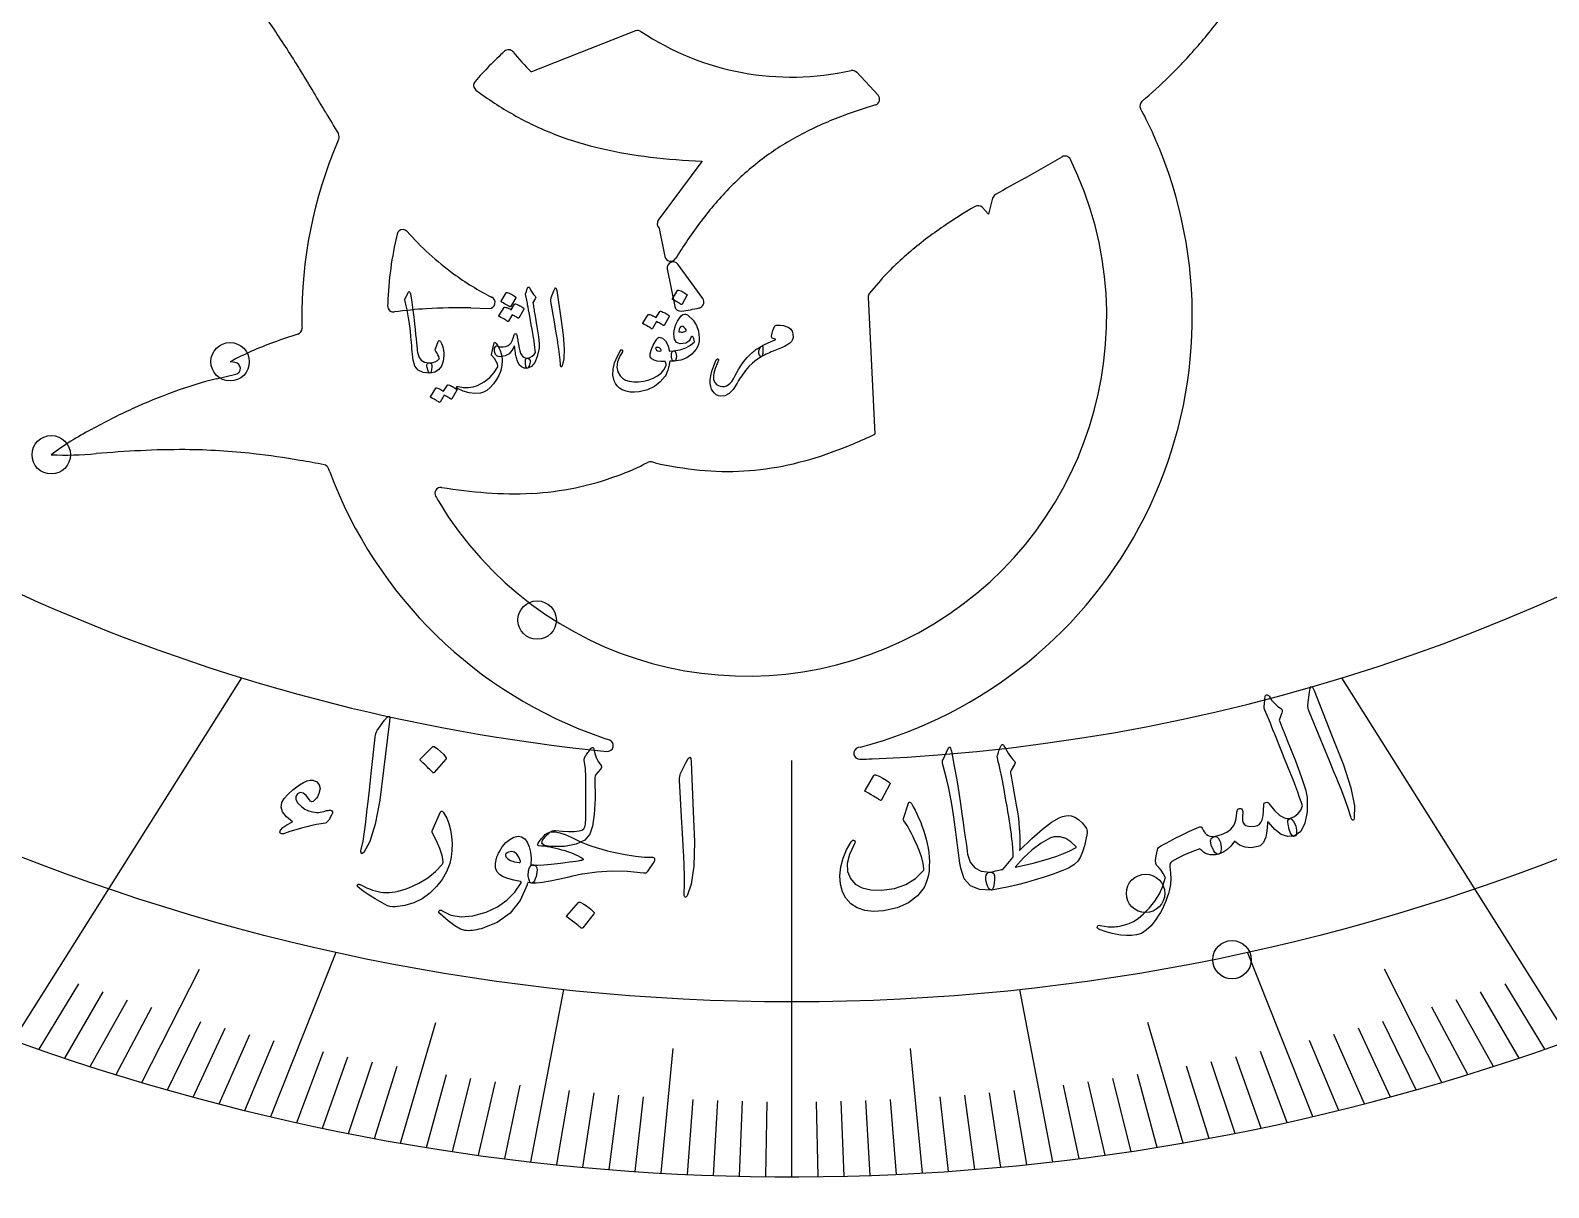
# Model space of a CAD drawing. Header units: millimetres. Extents: x -135 to 135, y -135 to 135.
# Drawn here: x -32.1 to 31.9, y -58.3 to -9.5 of the extents above; entities that cross this region are included whole.
import ezdxf

# ---------------------------------------------------------------- set-up
doc = ezdxf.new("R2010")
doc.units = ezdxf.units.MM
for name, color, linetype in [('CUT_INNER', 6, 'Continuous'), ('CUT_OUTER', 1, 'Continuous'), ('ENGRAVE', 7, 'Continuous'), ('ENGRAVE_FINE', 8, 'Continuous'), ('TEXT', 5, 'Continuous')]:
    doc.layers.add(name, color=color, linetype=linetype)

msp = doc.modelspace()

# ---------------------------------------------------------------- linework, layer by layer
at = {"layer": 'CUT_INNER'}
for points in [[(-6.592, -9.525), (-10.981, -11.254), (-10.986, -11.255)], [(3.635, -12.24), (2.736, -11.273)], [(-13.32, -12.024), (-13.219, -12.101)], [(-19.139, -14.179), (-19.103, -14.096)], [(-3.789, -15.027), (-3.792, -15.031), (-5.63, -17.509)], [(-3.795, -15.026), (-3.789, -15.027)], [(8.464, -16.583), (8.295, -17.249), (8.294, -17.254)], [(8.294, -17.254), (8.29, -17.25), (8.033, -16.974)], [(-5.591, -17.849), (-5.589, -17.855), (-5.355, -19.038)], [(-5.251, -19.564), (-4.938, -21.142)], [(-3.753, -20.815), (-4.803, -19.369)], [(3.732, -20.047), (3.276, -20.584)], [(-17.038, -21.021), (-17.041, -21.122)], [(-12.653, -20.756), (-12.665, -20.75)], [(3.216, -20.758), (3.5, -26.53), (3.5, -26.536)], [(-13.539, -21.209), (-12.767, -21.232)], [(-3.902, -21.206), (-3.878, -21.199), (-3.855, -21.191)], [(-23.463, -23.513), (-23.677, -23.48), (-23.682, -23.479)], [(-24.262, -24.194), (-23.445, -24.003)], [(-19.482, -28.114), (-19.53, -27.982)], [(-5.765, -27.741), (-5.911, -27.705)], [(2.895, -39.726), (2.795, -39.752)]]:
    msp.add_lwpolyline(points, dxfattribs=at)
for centre, radius, start, end in [((0, 0), 130.668, 187.73465, 65.43371), ((0, 38.577), 78.873, 272.46149, 339.25837), ((-46.619, -26.323), 29.982, 33.99615, 37.73118), ((-3.01, 7.215), 26.589, 319.47389, 323.64075), ((-58.111, -34.035), 43.821, 31.34749, 33.95401), ((-6.501, -9.758), 0.25, 56.95312, 111.49927), ((0, -0.002), 11.473, 236.31083, 282.59243), ((0.363, 4.325), 22.147, 314.57554, 319.48652), ((-1.953, -21.514), 15.07, 132.4025, 139.17251), ((-11.947, -10.569), 0.25, 39.96804, 132.53906), ((-1.857, -2.196), 12.862, 219.68464, 224.7804), ((-131.468, -78.648), 129.679, 30.42849, 31.32034), ((2.553, -11.444), 0.25, 42.89779, 101.95312), ((4.172, 0.366), 16.654, 309.48161, 314.80375), ((-13.168, -11.825), 0.25, 138.86719, 232.50845), ((-4.297, 0.08), 15.099, 233.7778, 240.92193), ((8.297, -29.222), 17.246, 106.06764, 110.84886), ((3.451, -12.411), 0.25, 286.83953, 42.89779), ((14.923, -12.678), 0.25, 130.52528, 207.77344), ((-1.772, -21.525), 18.644, 21.79187, 27.92145), ((22.854, 11.693), 49.142, 210.12451, 211.33938), ((-5.143, -1.395), 13.4, 241.02009, 249.15677), ((7.515, -27.469), 15.33, 110.44821, 117.5626), ((-19.332, -13.996), 0.25, 336.44825, 31.32071), ((-4.731, -0.245), 14.621, 249.25254, 257.00272), ((6.115, -24.754), 12.275, 117.63611, 126.35453), ((-1.888, -21.575), 18.77, 156.79377, 180.70003), ((-3.71, 4.259), 19.238, 257.05622, 263.26068), ((-1.888, -21.575), 18.77, 284.76254, 21.80389), ((-1.888, -21.575), 15.16, 210.95276, 25.93941), ((-2.337, 15.93), 30.99, 263.27193, 267.30399), ((5.966, -24.51), 11.99, 126.46872, 135.41081), ((-22.388, 42.61), 66.643, 298.89731, 300.45847), ((11.52, -15.052), 0.25, 25.66406, 120.08106), ((50.779, -90.206), 84.993, 118.81224, 119.76612), ((7.726, -26.212), 14.438, 135.50643, 143.11058), ((8.707, -16.645), 0.25, 119.60608, 165.74934), ((18.312, -35.105), 21.036, 120.22705, 123.86577), ((7.849, -17.144), 0.25, 42.89779, 120.75617), ((-16.401, -18.156), 0.25, 88.25934, 166.99219), ((-16.401, -18.156), 0.25, 43.26914, 88.25934), ((-5.429, -17.658), 0.25, 143.47212, 229.66855), ((13.153, -30.286), 21.225, 143.10978, 148.27548), ((16.224, -32.172), 17.437, 123.53933, 129.66869), ((-1.901, -21.574), 15.147, 166.74024, 177.90847), ((-7.019, -9.861), 12.272, 221.44639, 233.81381), ((0, 38.577), 96.422, 244.74882, 323.43808), ((-5.11, -18.989), 0.25, 191.20859, 327.02639), ((13.94, -29.389), 13.838, 129.74734, 137.53679), ((-7.203, -10.072), 11.994, 233.92842, 242.91159), ((-5.005, -19.515), 0.25, 35.97862, 191.20859), ((-0.001, 38.575), 78.871, 228.17316, 264.32269), ((-12.759, -20.982), 0.25, 268.24836, 64.87171), ((-3.955, -20.962), 0.25, 293.73683, 35.97862), ((3.466, -20.746), 0.25, 139.61174, 182.8125), ((-16.791, -21.13), 0.25, 178.24219, 277.35917), ((-14.637, -36.147), 14.921, 92.93117, 98.17534), ((-13.981, -45.53), 24.325, 88.9578, 93.3449), ((-4.693, -21.093), 0.25, 191.20859, 278.48485), ((-5.294, -15.584), 5.791, 276.32507, 283.90834), ((-16.319, -36.912), 15.281, 107.15768, 111.24591), ((-20.901, -22.073), 0.25, 287.35011, 1.75781), ((-9.573, -21.716), 11.084, 180.45623, 181.80411), ((-17.696, -34.531), 12.569, 109.32464, 118.43713), ((-23.501, -23.76), 0.25, 283.12293, 81.14973), ((-19.267, -43.628), 20.066, 104.4137, 109.76079), ((-18.547, -45.581), 22.147, 109.80552, 114.7165), ((-16.695, -49.619), 26.589, 114.70386, 118.87072), ((-23.687, -37.461), 12.569, 117.72074, 126.83322), ((-5.793, -6.772), 21.84, 289.98103, 295.18254), ((-30.641, -14.185), 13.229, 267.48256, 275.66924), ((-22.928, -112.479), 85.371, 93.04468, 94.30298), ((-25.768, -60.16), 32.975, 89.66396, 92.94635), ((-25.773, -54.584), 27.4, 83.54624, 89.58619), ((-26.613, -61.853), 34.716, 80.2574, 83.51659), ((-3.255, -13.725), 14.438, 282.34031, 289.94446), ((-26.4, -61.842), 34.67, 78.88526, 80.60031), ((-19.765, -28.067), 0.25, 20.04096, 78.86708), ((-1.888, -21.575), 18.77, 200.38753, 251.01253), ((-10.849, -18.584), 10.308, 289.98034, 297.54025), ((-5.971, -27.948), 0.25, 76.07736, 116.44071), ((-2.391, -12.788), 15.33, 257.28209, 264.39649), ((-2.705, -15.827), 12.275, 264.46999, 273.18841), ((-2.713, -16.112), 11.99, 273.3026, 282.24469), ((-14.802, -29.027), 0.25, 82.0695, 209.88281), ((-11.162, -6.282), 22.784, 260.89407, 265.68856), ((-11.587, -16.768), 12.275, 272.86608, 281.5845), ((-11.553, -17.051), 11.99, 281.6987, 290.64079), ((-5.586, -23.763), 10.863, 209.73555, 211.09198), ((-11.72, -13.715), 15.33, 265.67818, 272.79258), ((-3.804, -27.258), 12.773, 250.84746, 252.23506), ((-7.778, -39.66), 0.25, 264.19922, 72.07031), ((2.857, -39.994), 0.25, 104.41664, 271.93359), ((1.416, 3.098), 43.366, 271.91521, 272.60542)]:
    msp.add_arc(centre, radius, start, end, dxfattribs=at)
at = {"layer": 'CUT_OUTER'}
msp.add_arc((0, 0), 135, 187.7347, 79.80501, dxfattribs=at)
at = {"layer": 'ENGRAVE'}
for points in [[(-32.815, -52.09), (-23.189, -36.81)], [(32.815, -52.09), (23.189, -36.81)], [(0, -57.846), (0, -40.296)], [(-21.966, -55.31), (-19.213, -48.378)], [(21.966, -55.31), (19.213, -48.378)], [(-11.008, -57.215), (-9.611, -49.955)], [(11.008, -57.215), (9.611, -49.955)]]:
    msp.add_lwpolyline(points, dxfattribs=at)
for centre, radius in [((0, 38.577), 89.052), ((-23.683, -23.479), 0.81), ((-31.223, -27.401), 0.81), ((-10.739, -34.372), 0.81), ((14.911, -45.898), 0.81), ((18.556, -48.695), 0.81)]:
    msp.add_circle(centre, radius, dxfattribs=at)
at = {"layer": 'ENGRAVE_FINE'}
for points in [[(-27.408, -53.868), (-24.978, -49.092)], [(27.408, -53.868), (24.978, -49.092)], [(-31.737, -52.473), (-30.065, -49.708)], [(31.737, -52.473), (30.065, -49.708)], [(-30.657, -52.842), (-29.038, -50.051)], [(-29.576, -53.198), (-28.01, -50.381)], [(29.576, -53.198), (28.01, -50.381)], [(30.657, -52.842), (29.038, -50.051)], [(-28.493, -53.54), (-26.981, -50.699)], [(28.493, -53.54), (26.981, -50.699)], [(-26.323, -54.183), (-24.92, -51.296)], [(-25.235, -54.485), (-23.888, -51.576)], [(-24.147, -54.773), (-22.855, -51.843)], [(-16.497, -56.424), (-15.009, -51.337)], [(16.497, -56.424), (15.009, -51.337)], [(24.147, -54.773), (22.855, -51.843)], [(25.235, -54.485), (23.888, -51.576)], [(26.323, -54.183), (24.92, -51.296)], [(-23.057, -55.048), (-21.821, -52.098)], [(-5.507, -57.688), (-5.006, -52.443)], [(5.507, -57.688), (5.006, -52.443)], [(23.057, -55.048), (21.821, -52.098)], [(-20.874, -55.559), (-19.751, -52.571)], [(-19.781, -55.795), (-18.715, -52.79)], [(-18.687, -56.018), (-17.679, -52.996)], [(18.687, -56.018), (17.679, -52.996)], [(19.781, -55.795), (18.715, -52.79)], [(20.874, -55.559), (19.751, -52.571)], [(-17.592, -56.227), (-16.642, -53.19)], [(-15.4, -56.608), (-14.566, -53.542)], [(-14.303, -56.779), (-13.528, -53.7)], [(14.303, -56.779), (13.528, -53.7)], [(15.4, -56.608), (14.566, -53.542)], [(17.592, -56.227), (16.642, -53.19)], [(-13.205, -56.937), (-12.489, -53.847)], [(-12.107, -57.083), (-11.449, -53.981)], [(-9.909, -57.335), (-9.369, -54.215)], [(-8.809, -57.443), (-8.329, -54.314)], [(-7.708, -57.537), (-7.288, -54.402)], [(7.708, -57.537), (7.288, -54.402)], [(8.809, -57.443), (8.329, -54.314)], [(9.909, -57.335), (9.369, -54.215)], [(12.107, -57.083), (11.449, -53.981)], [(13.205, -56.937), (12.489, -53.847)], [(-6.608, -57.619), (-6.248, -54.477)], [(-4.406, -57.745), (-4.165, -54.594)], [(-3.305, -57.789), (-3.124, -54.634)], [(-2.203, -57.821), (-2.083, -54.663)], [(-1.102, -57.84), (-1.041, -54.681)], [(1.102, -57.84), (1.041, -54.681)], [(2.203, -57.821), (2.083, -54.663)], [(3.305, -57.789), (3.124, -54.634)], [(4.406, -57.745), (4.165, -54.594)], [(6.608, -57.619), (6.248, -54.477)]]:
    msp.add_lwpolyline(points, dxfattribs=at)
at = {"layer": 'TEXT'}
for points in [[(-11.222, -20.593), (-11.193, -20.514), (-11.171, -20.451), (-11.156, -20.404), (-11.146, -20.374), (-11.139, -20.355), (-11.129, -20.341), (-11.116, -20.332), (-11.101, -20.329), (-11.083, -20.331), (-11.068, -20.339), (-11.055, -20.353), (-11.046, -20.374), (-11.001, -20.474), (-10.949, -20.564), (-10.889, -20.644), (-10.823, -20.713), (-10.804, -20.735), (-10.798, -20.761), (-10.804, -20.79), (-10.822, -20.823), (-10.92, -20.977), (-10.91, -21.043), (-10.899, -21.108), (-10.889, -21.171), (-10.879, -21.234), (-10.868, -21.295), (-10.858, -21.355), (-10.848, -21.414), (-10.838, -21.471), (-10.746, -22.005), (-10.685, -22.423), (-10.655, -22.725), (-10.657, -22.911), (-10.731, -23.252), (-10.837, -23.506), (-10.974, -23.674), (-11.143, -23.755), (-11.148, -23.755), (-11.153, -23.755), (-11.158, -23.755), (-11.162, -23.756), (-11.192, -23.73), (-11.213, -23.669), (-11.226, -23.573), (-11.23, -23.442), (-11.228, -23.394), (-11.217, -23.358), (-11.195, -23.335), (-11.164, -23.324), (-11.044, -23.294), (-10.945, -23.245), (-10.868, -23.177), (-10.811, -23.091), (-10.82, -22.991), (-10.833, -22.878), (-10.85, -22.75), (-10.871, -22.61), (-10.896, -22.456), (-10.923, -22.29), (-10.954, -22.111), (-10.989, -21.92), (-11.021, -21.732), (-11.051, -21.563), (-11.078, -21.414), (-11.102, -21.283), (-11.122, -21.171), (-11.139, -21.079), (-11.152, -21.005), (-11.161, -20.95), (-11.222, -20.68), (-11.225, -20.653), (-11.226, -20.63), (-11.225, -20.61), (-11.222, -20.593)], [(-10.038, -20.487), (-9.996, -20.397), (-9.961, -20.364), (-9.932, -20.389), (-9.909, -20.471), (-9.742, -21.638), (-9.641, -22.354), (-9.598, -22.928), (-9.613, -23.36), (-9.686, -23.649), (-9.7, -23.674), (-9.714, -23.687), (-9.726, -23.689), (-9.737, -23.681), (-9.746, -23.667), (-9.753, -23.649), (-9.758, -23.627), (-9.76, -23.6), (-9.77, -23.393), (-9.791, -23.174), (-9.821, -22.942), (-9.862, -22.699), (-9.871, -22.635), (-9.899, -22.463), (-9.944, -22.183), (-10.007, -21.795), (-10.155, -20.934), (-10.159, -20.888), (-10.159, -20.846), (-10.154, -20.807), (-10.144, -20.771)], [(-4.816, -20.471), (-4.811, -20.464), (-4.803, -20.46), (-4.792, -20.459), (-4.779, -20.459), (-4.684, -20.492), (-4.594, -20.534), (-4.509, -20.584), (-4.429, -20.643), (-4.421, -20.653), (-4.417, -20.662), (-4.418, -20.672), (-4.422, -20.681), (-4.629, -21.056), (-4.637, -21.065), (-4.648, -21.068), (-4.661, -21.064), (-4.677, -21.054), (-4.691, -21.045), (-4.713, -21.032), (-4.743, -21.014), (-4.781, -20.992), (-4.828, -20.965), (-4.883, -20.934), (-4.948, -20.899), (-5.023, -20.86), (-5.032, -20.853), (-5.038, -20.846), (-5.038, -20.839), (-5.034, -20.831)], [(-16.159, -20.548), (-16.15, -20.534), (-16.142, -20.523), (-16.134, -20.518), (-16.127, -20.518), (-16.115, -20.524), (-16.104, -20.542), (-16.093, -20.573), (-16.083, -20.617), (-16.026, -20.972), (-15.978, -21.301), (-15.938, -21.603), (-15.906, -21.879), (-15.883, -22.115), (-15.862, -22.326), (-15.843, -22.513), (-15.826, -22.676), (-15.812, -22.814), (-15.8, -22.927), (-15.791, -23.016), (-15.785, -23.081), (-15.733, -23.273), (-15.632, -23.412), (-15.482, -23.496), (-15.283, -23.526), (-15.228, -23.538), (-15.191, -23.57), (-15.174, -23.622), (-15.175, -23.694), (-15.191, -23.808), (-15.212, -23.89), (-15.235, -23.939), (-15.262, -23.957), (-15.541, -23.934), (-15.75, -23.835), (-15.89, -23.659), (-15.961, -23.406), (-15.976, -23.285), (-15.99, -23.163), (-16.003, -23.04), (-16.016, -22.918), (-16.028, -22.794), (-16.039, -22.671), (-16.051, -22.547), (-16.062, -22.423), (-16.082, -22.187), (-16.105, -21.974), (-16.131, -21.785), (-16.159, -21.62), (-16.19, -21.462), (-16.225, -21.293), (-16.265, -21.114), (-16.308, -20.925), (-16.314, -20.891), (-16.315, -20.859), (-16.31, -20.831), (-16.299, -20.805)], [(-11.688, -21.053), (-11.683, -21.047), (-11.675, -21.043), (-11.664, -21.041), (-11.651, -21.041), (-11.603, -21.057), (-11.556, -21.074), (-11.511, -21.093), (-11.467, -21.114), (-11.425, -21.137), (-11.383, -21.163), (-11.342, -21.19), (-11.301, -21.221), (-11.293, -21.23), (-11.29, -21.241), (-11.29, -21.252), (-11.294, -21.264), (-11.506, -21.639), (-11.512, -21.644), (-11.521, -21.644), (-11.534, -21.64), (-11.55, -21.631), (-11.56, -21.625), (-11.576, -21.616), (-11.598, -21.603), (-11.626, -21.587), (-11.66, -21.568), (-11.7, -21.546), (-11.745, -21.522), (-11.796, -21.494), (-11.95, -21.771), (-11.959, -21.778), (-11.969, -21.779), (-11.983, -21.774), (-11.999, -21.763), (-12.013, -21.755), (-12.035, -21.741), (-12.065, -21.724), (-12.102, -21.701), (-12.149, -21.675), (-12.205, -21.644), (-12.27, -21.609), (-12.344, -21.569), (-12.352, -21.563), (-12.355, -21.556), (-12.355, -21.548), (-12.35, -21.541), (-12.133, -21.185), (-12.127, -21.179), (-12.119, -21.175), (-12.108, -21.173), (-12.095, -21.174), (-12.061, -21.184), (-12.027, -21.196), (-11.994, -21.209), (-11.961, -21.222), (-11.928, -21.237), (-11.896, -21.253), (-11.865, -21.271), (-11.835, -21.29)], [(-12.043, -20.572), (-12.037, -20.565), (-12.029, -20.561), (-12.018, -20.559), (-12.005, -20.56), (-11.957, -20.575), (-11.911, -20.593), (-11.866, -20.612), (-11.822, -20.633), (-11.779, -20.656), (-11.737, -20.681), (-11.696, -20.709), (-11.656, -20.739), (-11.646, -20.751), (-11.64, -20.762), (-11.64, -20.772), (-11.644, -20.782), (-11.856, -21.157), (-11.864, -21.164), (-11.875, -21.165), (-11.888, -21.16), (-11.904, -21.15), (-11.918, -21.141), (-11.94, -21.128), (-11.97, -21.11), (-12.008, -21.088), (-12.055, -21.061), (-12.11, -21.03), (-12.175, -20.995), (-12.249, -20.956), (-12.259, -20.949), (-12.264, -20.942), (-12.265, -20.935), (-12.26, -20.927)], [(-5.569, -21.361), (-5.563, -21.355), (-5.555, -21.351), (-5.544, -21.349), (-5.531, -21.35), (-5.483, -21.365), (-5.436, -21.382), (-5.391, -21.401), (-5.347, -21.422), (-5.305, -21.445), (-5.263, -21.471), (-5.222, -21.499), (-5.181, -21.529), (-5.174, -21.539), (-5.17, -21.549), (-5.17, -21.56), (-5.175, -21.572), (-5.386, -21.947), (-5.392, -21.952), (-5.402, -21.952), (-5.414, -21.948), (-5.43, -21.939), (-5.441, -21.931), (-5.458, -21.92), (-5.483, -21.906), (-5.514, -21.888), (-5.552, -21.868), (-5.598, -21.844), (-5.651, -21.817), (-5.711, -21.785), (-5.879, -22.077), (-5.887, -22.086), (-5.897, -22.088), (-5.911, -22.084), (-5.927, -22.074), (-5.941, -22.065), (-5.963, -22.052), (-5.993, -22.034), (-6.031, -22.012), (-6.077, -21.986), (-6.133, -21.955), (-6.198, -21.92), (-6.272, -21.88), (-6.28, -21.873), (-6.284, -21.866), (-6.283, -21.859), (-6.278, -21.852), (-6.061, -21.491), (-6.055, -21.485), (-6.047, -21.481), (-6.036, -21.479), (-6.023, -21.479), (-5.982, -21.491), (-5.943, -21.504), (-5.904, -21.519), (-5.867, -21.537), (-5.831, -21.556), (-5.795, -21.577), (-5.761, -21.599), (-5.728, -21.623)], [(-4.513, -21.468), (-4.48, -21.471), (-4.443, -21.483), (-4.402, -21.505), (-4.356, -21.537), (-4.16, -21.727), (-4.019, -21.944), (-3.933, -22.19), (-3.903, -22.464), (-3.911, -22.608), (-3.934, -22.736), (-3.973, -22.85), (-4.028, -22.95), (-4.211, -23.158), (-4.429, -23.311), (-4.681, -23.409), (-4.967, -23.451), (-4.997, -23.446), (-5.022, -23.426), (-5.045, -23.393), (-5.064, -23.346), (-5.071, -23.319), (-5.076, -23.292), (-5.08, -23.265), (-5.081, -23.236), (-5.081, -23.208), (-5.079, -23.181), (-5.077, -23.155), (-5.074, -23.13), (-5.063, -23.087), (-5.045, -23.055), (-5.021, -23.032), (-4.988, -23.021), (-4.71, -22.969), (-4.47, -22.887), (-4.269, -22.775), (-4.106, -22.632), (-4.117, -22.565), (-4.13, -22.512), (-4.143, -22.473), (-4.158, -22.448), (-4.175, -22.426), (-4.191, -22.412), (-4.205, -22.406), (-4.218, -22.407), (-4.226, -22.411), (-4.233, -22.415), (-4.238, -22.421), (-4.241, -22.428), (-4.282, -22.524), (-4.335, -22.6), (-4.4, -22.655), (-4.477, -22.689), (-4.704, -22.718), (-4.863, -22.663), (-4.955, -22.526), (-4.98, -22.306), (-4.967, -22.178), (-4.936, -22.045), (-4.885, -21.905), (-4.815, -21.761), (-4.74, -21.635), (-4.665, -21.545), (-4.59, -21.489), (-4.513, -21.468)], [(-11.646, -22.298), (-11.625, -22.305), (-11.608, -22.32), (-11.597, -22.342), (-11.59, -22.372), (-11.586, -22.392), (-11.581, -22.421), (-11.575, -22.458), (-11.567, -22.502), (-11.558, -22.555), (-11.548, -22.615), (-11.536, -22.682), (-11.523, -22.757), (-11.497, -22.899), (-11.467, -23.018), (-11.434, -23.112), (-11.397, -23.182), (-11.353, -23.236), (-11.3, -23.278), (-11.237, -23.307), (-11.164, -23.324), (-11.097, -23.343), (-11.053, -23.379), (-11.032, -23.431), (-11.036, -23.5), (-11.059, -23.61), (-11.084, -23.689), (-11.111, -23.738), (-11.139, -23.754), (-11.28, -23.743), (-11.397, -23.695), (-11.49, -23.61), (-11.559, -23.487), (-11.573, -23.448), (-11.587, -23.407), (-11.6, -23.362), (-11.613, -23.315), (-11.626, -23.265), (-11.637, -23.211), (-11.647, -23.154), (-11.655, -23.094), (-11.663, -23.035), (-11.67, -22.983), (-11.676, -22.938), (-11.682, -22.899), (-11.686, -22.867), (-11.69, -22.843), (-11.692, -22.826), (-11.693, -22.818), (-11.693, -22.814), (-11.694, -22.811), (-11.696, -22.81), (-11.698, -22.811), (-11.7, -22.813), (-11.704, -22.818), (-11.707, -22.824), (-11.711, -22.833), (-11.799, -23.01), (-11.925, -23.142), (-12.088, -23.228), (-12.289, -23.269), (-12.376, -23.263), (-12.444, -23.232), (-12.495, -23.176), (-12.528, -23.094), (-12.541, -23.019), (-12.542, -22.954), (-12.532, -22.901), (-12.511, -22.858), (-12.484, -22.828), (-12.456, -22.811), (-12.427, -22.808), (-12.398, -22.819), (-12.372, -22.834), (-12.35, -22.845), (-12.331, -22.852), (-12.315, -22.853), (-12.176, -22.851), (-12.058, -22.831), (-11.96, -22.793), (-11.884, -22.736), (-11.84, -22.683), (-11.796, -22.6), (-11.751, -22.487), (-11.707, -22.344), (-11.698, -22.321), (-11.686, -22.305), (-11.668, -22.298), (-11.646, -22.298)], [(-4.646, -21.992), (-4.693, -22.008), (-4.728, -22.045), (-4.753, -22.104), (-4.766, -22.185), (-4.765, -22.198), (-4.763, -22.206), (-4.762, -22.212), (-4.76, -22.213), (-4.711, -22.223), (-4.662, -22.227), (-4.612, -22.225), (-4.563, -22.218), (-4.519, -22.207), (-4.484, -22.192), (-4.456, -22.172), (-4.436, -22.15), (-4.494, -22.075), (-4.548, -22.024), (-4.599, -21.997), (-4.646, -21.992)], [(-1.314, -22.84), (-1.178, -22.763), (-1.03, -22.69), (-0.871, -22.619), (-0.7, -22.551), (-0.689, -22.543), (-0.687, -22.536), (-0.694, -22.529), (-0.711, -22.523), (-0.794, -22.493), (-0.826, -22.478), (-0.846, -22.458), (-0.857, -22.432), (-0.856, -22.401), (-0.829, -22.268), (-0.799, -22.157), (-0.767, -22.066), (-0.732, -21.996), (-0.709, -21.968), (-0.683, -21.947), (-0.655, -21.934), (-0.625, -21.929), (-0.487, -21.936), (-0.358, -21.955), (-0.239, -21.988), (-0.131, -22.034), (-0.046, -22.098), (0.012, -22.189), (0.043, -22.307), (0.048, -22.452), (0.024, -22.54), (-0.021, -22.62), (-0.088, -22.692), (-0.177, -22.756), (-0.243, -22.794), (-0.308, -22.83), (-0.375, -22.864), (-0.441, -22.896), (-0.508, -22.926), (-0.577, -22.954), (-0.646, -22.982), (-0.716, -23.007), (-0.795, -23.036), (-0.872, -23.066), (-0.947, -23.098), (-1.02, -23.13), (-1.09, -23.164), (-1.159, -23.199), (-1.227, -23.234), (-1.293, -23.271), (-1.334, -23.245), (-1.364, -23.213), (-1.383, -23.174), (-1.391, -23.127), (-1.391, -23.072), (-1.386, -23.021), (-1.375, -22.975), (-1.358, -22.933)], [(-15.025, -22.933), (-14.905, -22.63), (-14.887, -22.597), (-14.867, -22.584), (-14.844, -22.592), (-14.819, -22.621), (-14.772, -22.71), (-14.734, -22.802), (-14.705, -22.899), (-14.686, -23.001), (-14.676, -23.107), (-14.676, -23.219), (-14.686, -23.337), (-14.706, -23.46), (-14.776, -23.669), (-14.891, -23.821), (-15.053, -23.917), (-15.262, -23.957), (-15.287, -23.943), (-15.314, -23.898), (-15.343, -23.823), (-15.375, -23.718), (-15.385, -23.661), (-15.386, -23.614), (-15.377, -23.577), (-15.359, -23.549), (-15.344, -23.538), (-15.326, -23.531), (-15.306, -23.527), (-15.283, -23.526), (-15.151, -23.516), (-15.037, -23.483), (-14.942, -23.429), (-14.865, -23.352), (-14.862, -23.347), (-14.861, -23.339), (-14.863, -23.33), (-14.867, -23.319), (-14.889, -23.252), (-14.92, -23.185), (-14.96, -23.117), (-15.01, -23.048), (-15.026, -23.022), (-15.034, -22.994), (-15.034, -22.965), (-15.025, -22.933)], [(-14.094, -24.609), (-14.109, -24.6), (-14.121, -24.59), (-14.129, -24.58), (-14.134, -24.568), (-14.135, -24.559), (-14.134, -24.549), (-14.129, -24.539), (-14.122, -24.529), (-14.114, -24.523), (-14.103, -24.52), (-14.09, -24.52), (-14.074, -24.522), (-13.848, -24.561), (-13.637, -24.567), (-13.439, -24.538), (-13.256, -24.477), (-12.976, -24.325), (-12.739, -24.144), (-12.546, -23.932), (-12.398, -23.692), (-12.396, -23.687), (-12.394, -23.683), (-12.393, -23.68), (-12.392, -23.677), (-12.391, -23.674), (-12.39, -23.672), (-12.39, -23.67), (-12.39, -23.667), (-12.41, -23.572), (-12.461, -23.462), (-12.543, -23.338), (-12.657, -23.201), (-12.661, -23.192), (-12.664, -23.184), (-12.665, -23.178), (-12.663, -23.172), (-12.549, -22.678), (-12.534, -22.659), (-12.507, -22.67), (-12.467, -22.71), (-12.414, -22.781), (-12.348, -22.889), (-12.294, -23.009), (-12.252, -23.141), (-12.221, -23.285), (-12.213, -23.367), (-12.213, -23.469), (-12.223, -23.593), (-12.242, -23.737), (-12.281, -23.893), (-12.35, -24.056), (-12.449, -24.227), (-12.579, -24.405), (-12.72, -24.565), (-12.859, -24.685), (-12.995, -24.766), (-13.13, -24.807), (-13.37, -24.823), (-13.611, -24.795), (-13.852, -24.724), (-14.094, -24.609)], [(-5.592, -22.446), (-5.452, -22.49), (-5.333, -22.601), (-5.236, -22.781), (-5.161, -23.029), (-4.984, -23.02), (-4.951, -23.026), (-4.924, -23.044), (-4.903, -23.076), (-4.888, -23.121), (-4.882, -23.148), (-4.877, -23.175), (-4.873, -23.202), (-4.87, -23.231), (-4.869, -23.259), (-4.869, -23.287), (-4.872, -23.314), (-4.877, -23.341), (-4.891, -23.388), (-4.91, -23.422), (-4.934, -23.443), (-4.962, -23.451), (-5.149, -23.46), (-5.151, -23.473), (-5.155, -23.491), (-5.159, -23.515), (-5.164, -23.545), (-5.171, -23.581), (-5.179, -23.623), (-5.19, -23.672), (-5.203, -23.727), (-5.233, -23.839), (-5.267, -23.937), (-5.305, -24.022), (-5.348, -24.093), (-5.548, -24.331), (-5.796, -24.519), (-6.091, -24.658), (-6.433, -24.746), (-6.632, -24.766), (-6.818, -24.759), (-6.991, -24.724), (-7.152, -24.662), (-7.268, -24.588), (-7.363, -24.499), (-7.438, -24.395), (-7.492, -24.276), (-7.543, -24.041), (-7.536, -23.792), (-7.474, -23.527), (-7.356, -23.247), (-7.229, -23.006), (-7.219, -22.991), (-7.208, -22.98), (-7.196, -22.973), (-7.182, -22.97), (-7.169, -22.972), (-7.158, -22.977), (-7.149, -22.988), (-7.143, -23.002), (-7.138, -23.016), (-7.138, -23.029), (-7.14, -23.042), (-7.145, -23.055), (-7.183, -23.124), (-7.213, -23.179), (-7.236, -23.22), (-7.25, -23.247), (-7.345, -23.483), (-7.375, -23.7), (-7.341, -23.898), (-7.243, -24.076), (-7.144, -24.175), (-7.014, -24.25), (-6.854, -24.3), (-6.665, -24.326), (-6.461, -24.327), (-6.257, -24.302), (-6.054, -24.252), (-5.852, -24.176), (-5.667, -24.077), (-5.514, -23.96), (-5.394, -23.824), (-5.307, -23.669), (-5.301, -23.631), (-5.303, -23.585), (-5.315, -23.531), (-5.336, -23.469), (-5.52, -23.469), (-5.677, -23.45), (-5.806, -23.412), (-5.907, -23.354), (-5.967, -23.267), (-5.977, -23.144), (-5.938, -22.983), (-5.849, -22.785), (-5.763, -22.636), (-5.692, -22.53), (-5.635, -22.467), (-5.592, -22.446)], [(-5.513, -22.984), (-5.545, -22.933), (-5.582, -22.898), (-5.624, -22.877), (-5.672, -22.872), (-5.714, -22.878), (-5.739, -22.891), (-5.748, -22.911), (-5.74, -22.938), (-5.706, -22.983), (-5.659, -23.013), (-5.6, -23.026), (-5.53, -23.023), (-5.517, -23.018), (-5.509, -23.01), (-5.508, -22.999), (-5.513, -22.984)], [(-1.293, -23.271), (-1.487, -23.395), (-1.661, -23.533), (-1.818, -23.685), (-1.955, -23.85), (-2.012, -23.926), (-2.065, -23.999), (-2.115, -24.07), (-2.162, -24.138), (-2.205, -24.204), (-2.244, -24.267), (-2.28, -24.328), (-2.313, -24.385), (-2.478, -24.643), (-2.647, -24.82), (-2.821, -24.917), (-3, -24.932), (-3.097, -24.91), (-3.186, -24.868), (-3.265, -24.806), (-3.337, -24.724), (-3.387, -24.636), (-3.422, -24.526), (-3.44, -24.394), (-3.442, -24.239), (-3.421, -24.068), (-3.371, -23.872), (-3.293, -23.649), (-3.186, -23.402), (-3.176, -23.389), (-3.165, -23.377), (-3.153, -23.368), (-3.14, -23.361), (-3.127, -23.358), (-3.116, -23.359), (-3.107, -23.364), (-3.101, -23.374), (-3.096, -23.387), (-3.094, -23.399), (-3.093, -23.409), (-3.094, -23.417), (-3.097, -23.425), (-3.104, -23.439), (-3.112, -23.46), (-3.124, -23.488), (-3.138, -23.522), (-3.155, -23.562), (-3.175, -23.608), (-3.197, -23.662), (-3.236, -23.759), (-3.267, -23.857), (-3.289, -23.954), (-3.303, -24.05), (-3.298, -24.22), (-3.251, -24.354), (-3.16, -24.451), (-3.026, -24.512), (-2.929, -24.529), (-2.839, -24.525), (-2.756, -24.499), (-2.679, -24.451), (-2.606, -24.388), (-2.535, -24.305), (-2.466, -24.204), (-2.399, -24.083), (-2.318, -23.928), (-2.234, -23.782), (-2.149, -23.646), (-2.063, -23.52), (-1.974, -23.402), (-1.882, -23.294), (-1.787, -23.194), (-1.69, -23.103), (-1.65, -23.068), (-1.607, -23.034), (-1.563, -23), (-1.517, -22.968), (-1.468, -22.935), (-1.419, -22.904), (-1.367, -22.872), (-1.314, -22.84), (-1.275, -22.823), (-1.247, -22.823), (-1.229, -22.84), (-1.222, -22.874), (-1.222, -22.919), (-1.222, -22.963), (-1.224, -23.007), (-1.225, -23.049), (-1.227, -23.09), (-1.23, -23.13), (-1.234, -23.169), (-1.239, -23.206), (-1.243, -23.223), (-1.254, -23.239), (-1.271, -23.255), (-1.293, -23.271)], [(-14.523, -24.463), (-14.517, -24.456), (-14.509, -24.452), (-14.498, -24.451), (-14.485, -24.451), (-14.437, -24.466), (-14.391, -24.484), (-14.345, -24.503), (-14.302, -24.524), (-14.259, -24.547), (-14.217, -24.572), (-14.176, -24.6), (-14.136, -24.631), (-14.128, -24.64), (-14.124, -24.65), (-14.124, -24.662), (-14.129, -24.673), (-14.341, -25.048), (-14.347, -25.053), (-14.356, -25.054), (-14.368, -25.05), (-14.384, -25.041), (-14.395, -25.032), (-14.413, -25.021), (-14.437, -25.007), (-14.468, -24.99), (-14.506, -24.969), (-14.552, -24.945), (-14.605, -24.918), (-14.665, -24.887), (-14.833, -25.178), (-14.841, -25.187), (-14.852, -25.19), (-14.865, -25.186), (-14.881, -25.175), (-14.895, -25.167), (-14.917, -25.153), (-14.947, -25.136), (-14.985, -25.113), (-15.031, -25.087), (-15.087, -25.056), (-15.152, -25.021), (-15.226, -24.982), (-15.234, -24.975), (-15.238, -24.968), (-15.237, -24.96), (-15.232, -24.953), (-15.015, -24.592), (-15.01, -24.586), (-15.001, -24.582), (-14.991, -24.58), (-14.977, -24.581), (-14.937, -24.592), (-14.897, -24.605), (-14.859, -24.62), (-14.821, -24.638), (-14.785, -24.657), (-14.75, -24.678), (-14.716, -24.701), (-14.683, -24.725)], [(19.906, -38.026), (19.924, -37.878), (19.937, -37.761), (19.946, -37.675), (19.95, -37.62), (19.955, -37.584), (19.967, -37.556), (19.984, -37.537), (20.008, -37.526), (20.038, -37.523), (20.066, -37.532), (20.092, -37.553), (20.116, -37.585), (20.227, -37.744), (20.346, -37.882), (20.474, -37.999), (20.611, -38.095), (20.65, -38.126), (20.67, -38.169), (20.672, -38.222), (20.654, -38.285), (20.549, -38.586), (20.591, -38.697), (20.632, -38.805), (20.673, -38.912), (20.714, -39.017), (20.754, -39.119), (20.794, -39.219), (20.833, -39.318), (20.871, -39.414), (21.229, -40.305), (21.491, -41.006), (21.656, -41.518), (21.723, -41.84), (21.723, -42.459), (21.632, -42.94), (21.451, -43.282), (21.182, -43.486), (21.173, -43.488), (21.165, -43.49), (21.157, -43.492), (21.148, -43.494), (21.086, -43.461), (21.027, -43.363), (20.971, -43.201), (20.917, -42.975), (20.903, -42.89), (20.911, -42.823), (20.94, -42.775), (20.991, -42.745), (21.19, -42.649), (21.346, -42.528), (21.456, -42.382), (21.523, -42.211), (21.47, -42.041), (21.405, -41.849), (21.329, -41.635), (21.241, -41.398), (21.141, -41.141), (21.032, -40.863), (20.913, -40.564), (20.784, -40.246), (20.66, -39.931), (20.547, -39.649), (20.447, -39.399), (20.359, -39.181), (20.283, -38.994), (20.221, -38.839), (20.172, -38.716), (20.137, -38.624), (19.937, -38.176), (19.922, -38.131), (19.912, -38.09), (19.907, -38.056), (19.906, -38.026)], [(21.816, -37.416), (21.846, -37.244), (21.89, -37.174), (21.948, -37.205), (22.02, -37.339), (22.783, -39.284), (23.252, -40.477), (23.565, -41.449), (23.718, -42.199), (23.71, -42.729), (23.694, -42.777), (23.676, -42.805), (23.655, -42.815), (23.633, -42.805), (23.611, -42.785), (23.592, -42.757), (23.574, -42.72), (23.559, -42.676), (23.457, -42.322), (23.332, -41.952), (23.184, -41.566), (23.015, -41.162), (22.972, -41.056), (22.855, -40.771), (22.664, -40.306), (22.399, -39.66), (21.804, -38.232), (21.778, -38.154), (21.761, -38.081), (21.754, -38.011), (21.756, -37.945)], [(-17.174, -38.598), (-17.064, -38.461), (-16.992, -38.42), (-16.956, -38.476), (-16.957, -38.628), (-17.217, -40.701), (-17.376, -41.973), (-17.565, -42.976), (-17.79, -43.708), (-18.05, -44.17), (-18.087, -44.204), (-18.117, -44.22), (-18.139, -44.219), (-18.154, -44.199), (-18.163, -44.172), (-18.167, -44.138), (-18.165, -44.097), (-18.157, -44.051), (-18.078, -43.691), (-18.011, -43.307), (-17.956, -42.897), (-17.912, -42.461), (-17.898, -42.348), (-17.864, -42.041), (-17.81, -41.541), (-17.734, -40.848), (-17.574, -39.309), (-17.56, -39.228), (-17.539, -39.155), (-17.512, -39.091), (-17.479, -39.034)], [(8.817, -39.667), (8.834, -39.644), (8.849, -39.628), (8.863, -39.619), (8.876, -39.618), (8.893, -39.624), (8.909, -39.636), (8.924, -39.654), (8.94, -39.679), (9.004, -39.787), (9.064, -39.887), (9.121, -39.979), (9.175, -40.062), (9.226, -40.137), (9.274, -40.2), (9.319, -40.254), (9.361, -40.297), (9.393, -40.333), (9.407, -40.373), (9.403, -40.417), (9.382, -40.466), (9.245, -40.696), (9.228, -40.734), (9.219, -40.778), (9.218, -40.825), (9.225, -40.877), (9.297, -41.272), (9.361, -41.62), (9.415, -41.921), (9.459, -42.175), (9.494, -42.383), (9.521, -42.544), (9.539, -42.66), (9.549, -42.729), (9.571, -42.935), (9.589, -43.13), (9.601, -43.316), (9.609, -43.491), (9.612, -43.657), (9.611, -43.812), (9.607, -43.957), (9.598, -44.091), (10.117, -43.584), (10.567, -43.185), (10.95, -42.895), (11.268, -42.714), (11.413, -42.658), (11.545, -42.624), (11.665, -42.613), (11.772, -42.626), (11.929, -42.681), (12.085, -42.782), (12.241, -42.927), (12.397, -43.117), (12.424, -43.164), (12.441, -43.22), (12.447, -43.285), (12.443, -43.359), (12.398, -43.63), (12.336, -43.89), (12.255, -44.141), (12.156, -44.38), (12.049, -44.541), (11.885, -44.69), (11.664, -44.827), (11.387, -44.952), (11.012, -45.089), (10.637, -45.215), (10.262, -45.331), (9.889, -45.438), (9.517, -45.534), (9.147, -45.619), (8.78, -45.693), (8.415, -45.756), (8.372, -45.749), (8.331, -45.718), (8.29, -45.663), (8.25, -45.585), (8.213, -45.488), (8.188, -45.392), (8.177, -45.299), (8.179, -45.208), (8.195, -45.127), (8.227, -45.064), (8.275, -45.021), (8.339, -44.996), (8.426, -44.982), (8.508, -44.968), (8.584, -44.953), (8.656, -44.938), (8.723, -44.923), (8.786, -44.909), (8.844, -44.897), (8.897, -44.887), (9.322, -44.379), (9.324, -44.359), (9.326, -44.333), (9.326, -44.301), (9.326, -44.263), (9.326, -44.22), (9.325, -44.17), (9.323, -44.115), (9.32, -44.055), (9.316, -43.989), (9.311, -43.918), (9.304, -43.843), (9.296, -43.763), (9.286, -43.678), (9.276, -43.591), (9.266, -43.499), (9.255, -43.404), (9.242, -43.296), (9.224, -43.168), (9.202, -43.019), (9.176, -42.849), (9.145, -42.659), (9.11, -42.45), (9.071, -42.223), (9.027, -41.977), (8.931, -41.431), (8.85, -40.999), (8.786, -40.682), (8.737, -40.48), (8.702, -40.35), (8.677, -40.251), (8.663, -40.183), (8.66, -40.147), (8.676, -40.074), (8.694, -40.006), (8.712, -39.942), (8.732, -39.882), (8.752, -39.825), (8.773, -39.771), (8.795, -39.718), (8.817, -39.667)], [(-15.153, -39.712), (-15.141, -39.703), (-15.126, -39.7), (-15.107, -39.701), (-15.086, -39.708), (-14.943, -39.803), (-14.812, -39.911), (-14.692, -40.032), (-14.583, -40.166), (-14.573, -40.184), (-14.571, -40.202), (-14.576, -40.219), (-14.587, -40.234), (-15.086, -40.797), (-15.103, -40.809), (-15.122, -40.809), (-15.143, -40.797), (-15.165, -40.773), (-15.185, -40.752), (-15.216, -40.72), (-15.259, -40.677), (-15.313, -40.624), (-15.379, -40.559), (-15.459, -40.483), (-15.553, -40.395), (-15.659, -40.296), (-15.673, -40.281), (-15.678, -40.266), (-15.676, -40.254), (-15.665, -40.243)], [(-8.697, -42.978), (-8.69, -42.733), (-8.684, -42.476), (-8.681, -42.205), (-8.68, -41.921), (-8.681, -41.623), (-8.685, -41.31), (-8.692, -40.981), (-8.701, -40.637), (-8.76, -40.281), (-8.756, -40.235), (-8.746, -40.192), (-8.73, -40.153), (-8.709, -40.115), (-8.697, -40.096), (-8.679, -40.072), (-8.656, -40.041), (-8.628, -40.005), (-8.595, -39.962), (-8.558, -39.912), (-8.516, -39.855), (-8.471, -39.791), (-8.455, -39.77), (-8.437, -39.756), (-8.416, -39.749), (-8.393, -39.748), (-8.375, -39.755), (-8.361, -39.769), (-8.351, -39.791), (-8.345, -39.822), (-8.307, -39.994), (-8.247, -40.163), (-8.163, -40.329), (-8.057, -40.492), (-8.03, -40.538), (-8.023, -40.581), (-8.035, -40.622), (-8.066, -40.662), (-8.261, -40.889), (-8.278, -40.918), (-8.291, -40.957), (-8.3, -41.005), (-8.304, -41.064), (-8.299, -41.9), (-8.331, -42.568), (-8.402, -43.068), (-8.514, -43.399), (-8.734, -43.654), (-9.09, -43.826), (-9.581, -43.914), (-10.206, -43.916), (-10.432, -43.874), (-10.536, -43.789), (-10.516, -43.658), (-10.373, -43.484), (-10.35, -43.462), (-10.326, -43.44), (-10.304, -43.418), (-10.281, -43.397), (-10.26, -43.377), (-10.239, -43.356), (-10.219, -43.337), (-10.199, -43.318), (-10.152, -43.282), (-10.099, -43.259), (-10.038, -43.249), (-9.971, -43.252), (-9.67, -43.278), (-9.403, -43.289), (-9.171, -43.284), (-8.973, -43.264), (-8.859, -43.235), (-8.775, -43.177), (-8.722, -43.091), (-8.697, -42.978)], [(-4.458, -40.36), (-4.372, -40.207), (-4.307, -40.155), (-4.263, -40.205), (-4.239, -40.355), (-4.161, -42.442), (-4.111, -43.723), (-4.136, -44.743), (-4.239, -45.502), (-4.421, -46), (-4.452, -46.04), (-4.479, -46.061), (-4.501, -46.063), (-4.519, -46.046), (-4.533, -46.02), (-4.542, -45.987), (-4.546, -45.947), (-4.546, -45.9), (-4.526, -45.533), (-4.522, -45.142), (-4.534, -44.729), (-4.561, -44.292), (-4.566, -44.178), (-4.582, -43.87), (-4.61, -43.367), (-4.647, -42.671), (-4.738, -41.126), (-4.737, -41.044), (-4.729, -40.969), (-4.713, -40.901), (-4.689, -40.84)], [(6.593, -39.784), (6.606, -39.757), (6.619, -39.739), (6.632, -39.73), (6.644, -39.728), (6.664, -39.738), (6.684, -39.77), (6.704, -39.824), (6.723, -39.901), (6.844, -40.527), (6.95, -41.106), (7.04, -41.639), (7.113, -42.126), (7.17, -42.542), (7.222, -42.915), (7.268, -43.245), (7.309, -43.532), (7.344, -43.776), (7.373, -43.976), (7.395, -44.133), (7.411, -44.248), (7.517, -44.584), (7.707, -44.822), (7.981, -44.959), (8.339, -44.996), (8.439, -45.011), (8.508, -45.064), (8.544, -45.154), (8.549, -45.282), (8.529, -45.486), (8.5, -45.633), (8.462, -45.723), (8.415, -45.756), (7.91, -45.74), (7.526, -45.58), (7.263, -45.278), (7.12, -44.836), (7.086, -44.621), (7.053, -44.406), (7.021, -44.19), (6.992, -43.973), (6.963, -43.756), (6.935, -43.538), (6.907, -43.319), (6.88, -43.1), (6.829, -42.683), (6.776, -42.307), (6.72, -41.974), (6.662, -41.683), (6.598, -41.404), (6.528, -41.107), (6.45, -40.792), (6.365, -40.459), (6.353, -40.399), (6.35, -40.343), (6.356, -40.292), (6.372, -40.245)], [(3.46, -40.92), (3.47, -40.909), (3.484, -40.902), (3.502, -40.899), (3.525, -40.9), (3.685, -40.959), (3.838, -41.034), (3.982, -41.124), (4.119, -41.228), (4.133, -41.245), (4.139, -41.261), (4.138, -41.278), (4.131, -41.296), (3.777, -41.959), (3.764, -41.975), (3.745, -41.98), (3.723, -41.973), (3.695, -41.955), (3.671, -41.939), (3.633, -41.915), (3.582, -41.883), (3.517, -41.844), (3.437, -41.796), (3.342, -41.741), (3.231, -41.677), (3.105, -41.606), (3.088, -41.594), (3.079, -41.581), (3.079, -41.569), (3.087, -41.555)], [(-19.527, -42.803), (-19.564, -42.855), (-19.6, -42.895), (-19.637, -42.925), (-19.675, -42.943), (-19.849, -42.964), (-20.035, -42.995), (-20.235, -43.035), (-20.448, -43.085), (-20.674, -43.145), (-20.915, -43.214), (-21.169, -43.294), (-21.437, -43.384), (-21.481, -43.392), (-21.519, -43.389), (-21.548, -43.375), (-21.571, -43.349), (-21.576, -43.339), (-21.579, -43.331), (-21.581, -43.325), (-21.581, -43.32), (-21.561, -43.23), (-21.465, -43.126), (-21.294, -43.01), (-21.047, -42.88), (-21.307, -42.67), (-21.468, -42.465), (-21.532, -42.264), (-21.498, -42.068), (-21.406, -41.902), (-21.252, -41.723), (-21.036, -41.53), (-20.758, -41.323), (-20.585, -41.218), (-20.433, -41.15), (-20.304, -41.12), (-20.195, -41.126), (-20.023, -41.2), (-19.923, -41.317), (-19.893, -41.477), (-19.936, -41.681), (-19.964, -41.754), (-20.004, -41.826), (-20.056, -41.897), (-20.12, -41.968), (-20.182, -42.017), (-20.239, -42.032), (-20.29, -42.012), (-20.336, -41.957), (-20.472, -41.773), (-20.601, -41.669), (-20.723, -41.643), (-20.838, -41.697), (-20.917, -41.811), (-20.914, -41.941), (-20.831, -42.087), (-20.665, -42.25), (-20.53, -42.345), (-20.377, -42.415), (-20.207, -42.461), (-20.02, -42.483), (-19.957, -42.481), (-19.889, -42.473), (-19.816, -42.459), (-19.738, -42.438), (-19.696, -42.427), (-19.656, -42.418), (-19.617, -42.409), (-19.58, -42.402), (-19.545, -42.397), (-19.512, -42.393), (-19.482, -42.392), (-19.455, -42.393), (-19.391, -42.411), (-19.362, -42.452), (-19.368, -42.517), (-19.41, -42.605)], [(5.041, -42.111), (5.119, -42.25), (5.195, -42.395), (5.271, -42.547), (5.344, -42.705), (5.416, -42.87), (5.484, -43.044), (5.549, -43.227), (5.61, -43.419), (5.665, -43.61), (5.71, -43.8), (5.746, -43.99), (5.772, -44.178), (5.789, -44.366), (5.796, -44.554), (5.794, -44.742), (5.782, -44.931), (5.754, -45.129), (5.71, -45.314), (5.649, -45.486), (5.572, -45.643), (5.298, -46.007), (4.921, -46.294), (4.444, -46.502), (3.866, -46.631), (3.444, -46.659), (3.072, -46.619), (2.751, -46.51), (2.481, -46.334), (2.276, -46.103), (2.132, -45.83), (2.049, -45.514), (2.027, -45.157), (2.066, -44.777), (2.159, -44.41), (2.306, -44.057), (2.505, -43.717), (2.537, -43.678), (2.568, -43.655), (2.599, -43.65), (2.63, -43.662), (2.658, -43.688), (2.667, -43.724), (2.657, -43.773), (2.627, -43.832), (2.431, -44.259), (2.338, -44.641), (2.349, -44.979), (2.467, -45.273), (2.674, -45.504), (2.963, -45.664), (3.333, -45.752), (3.784, -45.767), (4.324, -45.689), (4.799, -45.522), (5.208, -45.269), (5.551, -44.929), (5.557, -44.918), (5.561, -44.901), (5.563, -44.879), (5.563, -44.852), (5.536, -44.64), (5.475, -44.396), (5.378, -44.119), (5.248, -43.809), (5.176, -43.653), (5.107, -43.508), (5.041, -43.374), (4.978, -43.251), (4.917, -43.14), (4.858, -43.04), (4.801, -42.953), (4.746, -42.878), (4.72, -42.839), (4.704, -42.802), (4.699, -42.767), (4.705, -42.736), (4.915, -42.094), (4.936, -42.056), (4.964, -42.046), (4.999, -42.065), (5.041, -42.111)], [(17.82, -43.498), (18.107, -43.418), (18.337, -43.315), (18.512, -43.188), (18.631, -43.04), (18.675, -42.934), (18.712, -42.805), (18.742, -42.653), (18.764, -42.477), (18.774, -42.424), (18.789, -42.382), (18.809, -42.351), (18.834, -42.33), (18.867, -42.315), (18.899, -42.311), (18.929, -42.318), (18.957, -42.337), (18.985, -42.367), (19.004, -42.404), (19.013, -42.448), (19.013, -42.498), (18.999, -42.63), (18.995, -42.74), (19.001, -42.826), (19.017, -42.889), (19.066, -42.973), (19.142, -43.032), (19.246, -43.066), (19.377, -43.075), (19.516, -43.06), (19.63, -43.028), (19.717, -42.977), (19.777, -42.909), (19.83, -42.789), (19.866, -42.623), (19.887, -42.412), (19.892, -42.156), (19.894, -42.124), (19.91, -42.099), (19.94, -42.078), (19.982, -42.063), (20.024, -42.057), (20.061, -42.061), (20.09, -42.076), (20.114, -42.1), (20.349, -42.401), (20.576, -42.608), (20.792, -42.722), (20.999, -42.743), (21.047, -42.752), (21.098, -42.792), (21.152, -42.865), (21.208, -42.97), (21.243, -43.056), (21.266, -43.141), (21.279, -43.226), (21.279, -43.311), (21.272, -43.378), (21.254, -43.429), (21.227, -43.464), (21.19, -43.483), (20.908, -43.501), (20.631, -43.409), (20.362, -43.206), (20.099, -42.892), (20.086, -42.875), (20.075, -42.871), (20.065, -42.88), (20.058, -42.902), (20.039, -43.148), (20.012, -43.357), (19.977, -43.527), (19.932, -43.658), (19.88, -43.752), (19.816, -43.828), (19.739, -43.886), (19.65, -43.927), (19.369, -43.974), (19.109, -43.951), (18.872, -43.858), (18.657, -43.696), (18.5, -43.9), (18.336, -44.059), (18.163, -44.174), (17.983, -44.245), (17.932, -44.244), (17.882, -44.219), (17.832, -44.17), (17.783, -44.097), (17.673, -43.862), (17.643, -43.684), (17.692, -43.563), (17.82, -43.498)], [(-14.812, -42.463), (-14.804, -42.449), (-14.796, -42.438), (-14.788, -42.43), (-14.779, -42.426), (-14.756, -42.428), (-14.729, -42.444), (-14.7, -42.473), (-14.667, -42.516), (-14.549, -42.724), (-14.455, -42.957), (-14.387, -43.214), (-14.343, -43.496), (-14.323, -43.795), (-14.329, -44.085), (-14.361, -44.366), (-14.42, -44.638), (-14.559, -44.985), (-14.744, -45.309), (-14.977, -45.61), (-15.259, -45.886), (-15.581, -46.124), (-15.934, -46.299), (-16.317, -46.413), (-16.73, -46.464), (-16.839, -46.465), (-16.944, -46.45), (-17.046, -46.419), (-17.145, -46.373), (-17.369, -46.244), (-17.569, -46.125), (-17.747, -46.016), (-17.903, -45.917), (-18.036, -45.828), (-18.146, -45.751), (-18.233, -45.684), (-18.296, -45.628), (-18.309, -45.613), (-18.317, -45.598), (-18.32, -45.584), (-18.32, -45.571), (-18.315, -45.555), (-18.307, -45.541), (-18.296, -45.529), (-18.282, -45.519), (-18.265, -45.512), (-18.246, -45.511), (-18.225, -45.516), (-18.203, -45.527), (-18.064, -45.597), (-17.93, -45.658), (-17.8, -45.712), (-17.676, -45.756), (-17.556, -45.793), (-17.438, -45.822), (-17.323, -45.843), (-17.212, -45.857), (-17.099, -45.862), (-16.98, -45.859), (-16.856, -45.848), (-16.726, -45.829), (-16.591, -45.8), (-16.451, -45.763), (-16.304, -45.716), (-16.153, -45.659), (-15.722, -45.465), (-15.343, -45.237), (-15.017, -44.973), (-14.742, -44.676), (-14.724, -44.651), (-14.711, -44.621), (-14.703, -44.586), (-14.702, -44.545), (-14.749, -44.295), (-14.842, -44.009), (-14.979, -43.688), (-15.161, -43.332), (-15.167, -43.31), (-15.17, -43.291), (-15.17, -43.275), (-15.165, -43.262)], [(-11.165, -45.531), (-11.46, -46.196), (-11.88, -46.73), (-12.429, -47.128), (-13.104, -47.39), (-13.197, -47.413), (-13.288, -47.431), (-13.377, -47.447), (-13.465, -47.459), (-13.551, -47.467), (-13.634, -47.47), (-13.713, -47.469), (-13.79, -47.463), (-13.975, -47.407), (-14.21, -47.272), (-14.493, -47.059), (-14.825, -46.765), (-14.859, -46.725), (-14.877, -46.689), (-14.878, -46.657), (-14.864, -46.629), (-14.839, -46.61), (-14.81, -46.604), (-14.777, -46.612), (-14.739, -46.633), (-14.375, -46.819), (-13.942, -46.89), (-13.444, -46.846), (-12.881, -46.685), (-12.411, -46.468), (-12.01, -46.188), (-11.678, -45.847), (-11.415, -45.446), (-11.415, -45.43), (-11.418, -45.417), (-11.425, -45.407), (-11.435, -45.4), (-11.728, -45.343), (-11.975, -45.273), (-12.174, -45.193), (-12.327, -45.102), (-12.438, -44.98), (-12.495, -44.824), (-12.5, -44.635), (-12.451, -44.414), (-12.442, -44.385), (-12.432, -44.356), (-12.42, -44.326), (-12.408, -44.296), (-12.394, -44.265), (-12.379, -44.233), (-12.362, -44.199), (-12.345, -44.164), (-12.21, -43.939), (-12.06, -43.757), (-11.897, -43.62), (-11.719, -43.526), (-11.544, -43.485), (-11.393, -43.507), (-11.264, -43.592), (-11.158, -43.741), (-11.074, -43.939), (-11.02, -44.162), (-10.995, -44.412), (-11.001, -44.687), (-10.984, -44.689), (-10.968, -44.691), (-10.952, -44.691), (-10.937, -44.691), (-10.921, -44.691), (-10.905, -44.692), (-10.889, -44.694), (-10.872, -44.696), (-10.816, -44.715), (-10.776, -44.757), (-10.752, -44.822), (-10.744, -44.909), (-10.748, -45.003), (-10.762, -45.097), (-10.785, -45.191), (-10.819, -45.285), (-10.857, -45.366), (-10.895, -45.423), (-10.934, -45.455), (-10.972, -45.462), (-11.135, -45.44), (-11.138, -45.456), (-11.144, -45.476), (-11.153, -45.501), (-11.165, -45.531)], [(-9.307, -43.526), (-9.114, -43.626), (-8.912, -43.719), (-8.701, -43.807), (-8.479, -43.889), (-8.25, -43.965), (-8.013, -44.036), (-7.769, -44.101), (-7.518, -44.161), (-7.032, -44.263), (-6.598, -44.331), (-6.218, -44.367), (-5.892, -44.37), (-5.857, -44.372), (-5.829, -44.383), (-5.808, -44.401), (-5.794, -44.428), (-5.787, -44.458), (-5.788, -44.49), (-5.796, -44.522), (-5.811, -44.554), (-6.099, -44.985), (-6.126, -45.019), (-6.161, -45.04), (-6.201, -45.047), (-6.249, -45.042), (-6.929, -44.976), (-7.585, -44.961), (-8.217, -44.996), (-8.827, -45.082), (-8.861, -45.087), (-8.919, -45.099), (-9.002, -45.117), (-9.11, -45.142), (-9.242, -45.172), (-9.398, -45.209), (-9.58, -45.252), (-9.786, -45.3), (-10.186, -45.388), (-10.518, -45.443), (-10.784, -45.467), (-10.981, -45.461), (-11.028, -45.436), (-11.066, -45.377), (-11.095, -45.282), (-11.114, -45.152), (-11.108, -44.946), (-11.066, -44.803), (-10.988, -44.722), (-10.873, -44.704), (-10.704, -44.709), (-10.46, -44.697), (-10.142, -44.668), (-9.75, -44.621), (-9.552, -44.595), (-9.38, -44.572), (-9.232, -44.552), (-9.108, -44.535), (-9.01, -44.521), (-8.937, -44.51), (-8.89, -44.502), (-8.868, -44.497), (-8.86, -44.494), (-8.852, -44.491), (-8.846, -44.489), (-8.841, -44.487), (-8.837, -44.486), (-8.832, -44.485), (-8.828, -44.485), (-8.824, -44.485), (-8.796, -44.475), (-8.785, -44.463), (-8.789, -44.45), (-8.81, -44.435), (-8.901, -44.38), (-8.998, -44.328), (-9.1, -44.28), (-9.208, -44.234), (-9.321, -44.19), (-9.44, -44.149), (-9.564, -44.109), (-9.694, -44.071), (-9.822, -44.037), (-9.948, -44.005), (-10.073, -43.976), (-10.197, -43.951), (-10.319, -43.929), (-10.437, -43.912), (-10.552, -43.9), (-10.665, -43.892), (-10.693, -43.884), (-10.711, -43.871), (-10.719, -43.851), (-10.716, -43.825), (-10.696, -43.781), (-10.672, -43.739), (-10.646, -43.698), (-10.617, -43.658), (-10.585, -43.619), (-10.552, -43.579), (-10.515, -43.538), (-10.477, -43.496), (-10.395, -43.419), (-10.315, -43.361), (-10.238, -43.323), (-10.164, -43.305), (-9.981, -43.303), (-9.778, -43.339), (-9.553, -43.413), (-9.307, -43.526)], [(11.08, -43.511), (11.038, -43.519), (10.995, -43.529), (10.951, -43.543), (10.907, -43.56), (10.516, -43.777), (10.137, -44.055), (9.769, -44.394), (9.412, -44.796), (9.806, -44.713), (10.179, -44.625), (10.53, -44.531), (10.859, -44.432), (11.167, -44.327), (11.453, -44.217), (11.717, -44.101), (11.96, -43.98), (11.982, -43.967), (11.992, -43.952), (11.99, -43.935), (11.976, -43.917), (11.764, -43.722), (11.544, -43.589), (11.316, -43.519), (11.08, -43.511)], [(18, -44.242), (17.866, -44.265), (17.743, -44.273), (17.632, -44.267), (17.532, -44.246), (17.486, -44.232), (17.442, -44.213), (17.4, -44.19), (17.359, -44.161), (17.32, -44.129), (17.28, -44.095), (17.241, -44.059), (17.202, -44.021), (16.86, -44.145), (16.55, -44.275), (16.271, -44.41), (16.024, -44.551), (15.974, -44.593), (15.942, -44.643), (15.929, -44.701), (15.933, -44.768), (15.963, -45.039), (15.971, -45.29), (15.957, -45.52), (15.921, -45.729), (15.877, -45.896), (15.826, -46.061), (15.766, -46.223), (15.699, -46.384), (15.623, -46.543), (15.54, -46.698), (15.448, -46.851), (15.348, -47.001), (15.146, -47.259), (14.942, -47.454), (14.737, -47.584), (14.53, -47.651), (14.325, -47.674), (14.107, -47.676), (13.875, -47.658), (13.63, -47.618), (13.509, -47.59), (13.398, -47.563), (13.298, -47.535), (13.207, -47.507), (13.127, -47.48), (13.056, -47.454), (12.993, -47.429), (12.941, -47.406), (12.907, -47.384), (12.886, -47.358), (12.877, -47.329), (12.879, -47.295), (12.893, -47.266), (12.917, -47.249), (12.952, -47.244), (12.998, -47.252), (13.178, -47.285), (13.34, -47.304), (13.483, -47.31), (13.607, -47.303), (13.671, -47.296), (13.738, -47.287), (13.809, -47.274), (13.883, -47.259), (13.961, -47.241), (14.042, -47.22), (14.127, -47.197), (14.215, -47.17), (14.397, -47.088), (14.601, -46.95), (14.826, -46.757), (15.071, -46.507), (15.304, -46.22), (15.494, -45.917), (15.641, -45.597), (15.744, -45.262), (15.748, -45.248), (15.748, -45.235), (15.743, -45.223), (15.734, -45.212), (15.656, -45.058), (15.57, -44.923), (15.476, -44.806), (15.376, -44.708), (15.34, -44.639), (15.335, -44.508), (15.359, -44.316), (15.414, -44.062), (15.434, -44.011), (15.463, -43.966), (15.502, -43.929), (15.549, -43.898), (15.757, -43.787), (15.962, -43.679), (16.165, -43.574), (16.364, -43.472), (16.561, -43.374), (16.758, -43.28), (16.954, -43.19), (17.15, -43.103), (17.198, -43.088), (17.239, -43.089), (17.272, -43.107), (17.298, -43.142), (17.333, -43.225), (17.375, -43.299), (17.423, -43.362), (17.478, -43.416), (17.544, -43.454), (17.626, -43.48), (17.723, -43.493), (17.837, -43.495), (17.895, -43.505), (17.948, -43.538), (17.994, -43.593), (18.034, -43.669), (18.065, -43.758), (18.086, -43.849), (18.097, -43.942), (18.097, -44.038), (18.086, -44.12), (18.066, -44.181), (18.037, -44.222), (18, -44.242)], [(-11.447, -44.533), (-11.515, -44.366), (-11.597, -44.244), (-11.694, -44.166), (-11.805, -44.131), (-11.876, -44.139), (-11.94, -44.159), (-11.999, -44.19), (-12.052, -44.233), (-12.071, -44.257), (-12.077, -44.285), (-12.071, -44.317), (-12.053, -44.353), (-11.976, -44.441), (-11.857, -44.512), (-11.695, -44.563), (-11.49, -44.595), (-11.468, -44.594), (-11.454, -44.583), (-11.447, -44.563), (-11.447, -44.533)], [(-8.996, -46.277), (-8.985, -46.267), (-8.969, -46.263), (-8.949, -46.263), (-8.925, -46.267), (-8.764, -46.351), (-8.613, -46.449), (-8.474, -46.56), (-8.345, -46.685), (-8.333, -46.703), (-8.329, -46.721), (-8.332, -46.737), (-8.343, -46.753), (-8.818, -47.354), (-8.835, -47.368), (-8.855, -47.37), (-8.878, -47.359), (-8.905, -47.337), (-8.928, -47.317), (-8.964, -47.288), (-9.014, -47.248), (-9.077, -47.199), (-9.154, -47.14), (-9.246, -47.07), (-9.354, -46.99), (-9.477, -46.9), (-9.494, -46.885), (-9.501, -46.871), (-9.499, -46.859), (-9.489, -46.847)]]:
    msp.add_lwpolyline(points, close=True, dxfattribs=at)

doc.saveas('drawing.dxf')
